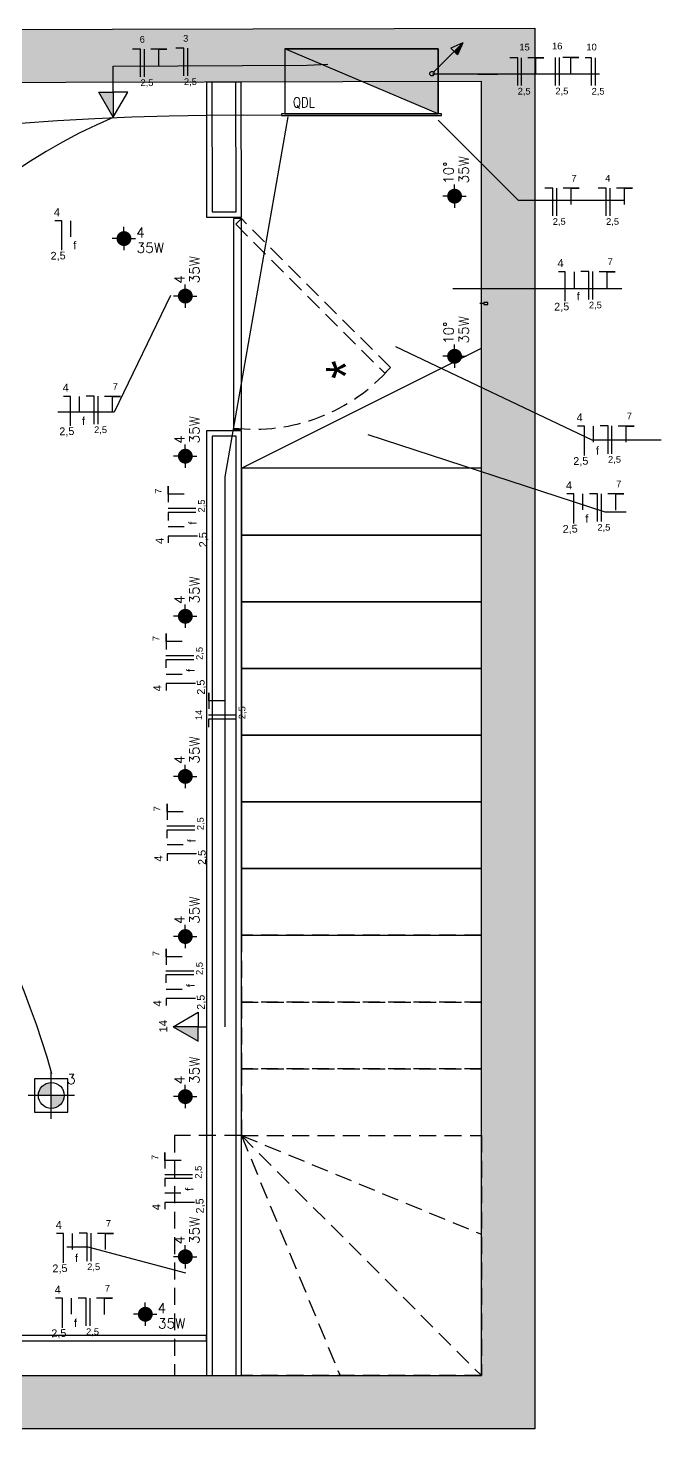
# Model space of a CAD drawing. Header units: millimetres. Extents: x 12202 to 16925, y 12031 to 14989.
# Drawn here: x 16119 to 16356, y 12072 to 12597 of the extents above; entities that cross this region are included whole.
import ezdxf
from ezdxf import colors
from ezdxf.entities.mleader import LeaderData, LeaderLine
from ezdxf.enums import TextEntityAlignment as Align
from ezdxf.math import Vec2, Vec3

# ---------------------------------------------------------------- set-up
doc = ezdxf.new("R2010")
doc.units = ezdxf.units.MM
doc.linetypes.add('HIDDEN', pattern=[9.525, 6.35, -3.175])
for name, color, linetype in [('ALVEN_M', 140, 'Continuous'), ('DIVIS_M', 3, 'Continuous'), ('DIVIS_P', 60, 'HIDDEN'), ('Eletroduto 2', 174, 'Continuous'), ('Eletroduto 4', 10, 'Continuous'), ('Eletrodutos', 210, 'Continuous'), ('ESCAD_M', 33, 'Continuous'), ('ESCAD_P', 2, 'HIDDEN'), ('Fases', 7, 'Continuous'), ('LUMINARIA_TETO', 10, 'Continuous'), ('MOVEL_F', 41, 'Continuous'), ('MOVEL_M', 42, 'Continuous'), ('TEXTO_CIRCUITO', 7, 'Continuous'), ('TOMADA', 10, 'Continuous')]:
    doc.layers.add(name, color=color, linetype=linetype)
doc.layers.get('MOVEL_F').off()
doc.layers.get('MOVEL_M').off()
doc.styles.add('ARIAL', font='arial.ttf')
doc.styles.add('ROMANS', font='ROMANS.SHX', dxfattribs={"height": 1.5})
doc.styles.get("Standard").update_dxf_attribs({"font": 'arial.ttf', "height": 1})
doc.styles.add('Z_AUX1', font='romans.shx', dxfattribs={"width": 0.85, "height": 0.15})
doc.styles.add('Z_AUX50', font='romans.shx', dxfattribs={"width": 0.85, "height": 7.5})

# ---------------------------------------------------------------- blocks, each defined once
blk = doc.blocks.new('PE_TOMADA_MEDIA')
blk.add_hatch(color=256).paths.add_polyline_path([(0, 0.125), (0, 0.5), (0.217, 0.125)])
blk.add_line((0, 0.125), (0, 0))
for points in [[(0, 0.125), (0, 0.5), (-0.217, 0.125)], [(0, 0.125), (0, 0.5), (0.217, 0.125)]]:
    blk.add_lwpolyline(points, close=True)
at = {"style": 'Z_AUX1', "width": 0.85}
blk.add_attdef('TIPO', text='', height=0.15, dxfattribs=at).set_placement((0.117, 0.35), align=Align.BOTTOM_LEFT)
blk = doc.blocks.new('*U24')
for points in [[(5, 0), (5, -2), (265, -2), (265, 0)], [(5, -47.5), (7, -47.5), (7, -2), (5, -2)], [(7, -46.5), (263, -46.5), (263, -2), (7, -2)], [(265, -47.5), (263, -47.5), (263, -2), (265, -2)], [(0, -45.5), (5, -45.5), (5, -43.5), (0, -43.5)], [(7, -46.5), (7, -47.5), (263, -47.5), (263, -46.5)], [(265, -45.5), (270, -45.5), (270, -43.5), (265, -43.5)], [(5, -48), (5, -50), (265, -50), (265, -48)]]:
    blk.add_lwpolyline(points, close=True)
at = {"layer": 'TOMADA', "xscale": -25, "yscale": 25, "zscale": 25, "rotation": 180}
blk.add_blockref('PE_TOMADA_MEDIA', (35, 0), dxfattribs=at)
blk = doc.blocks.new('_ARZ_PAINEL LED [PB]')
blk.add_lwpolyline([(0, 15), (151.5, 15), (151.5, 0), (0, 0)], close=True)
at = {"layer": 'TOMADA', "xscale": -25, "yscale": 25, "zscale": 25}
blk.add_blockref('PE_TOMADA_MEDIA', (75.75, 0), dxfattribs=at)
blk = doc.blocks.new('PE_FORÇA NO TETO')
blk.add_hatch(color=256).paths.add_polyline_path([(0.133, -0.133), (0, 0.133), (-0.133, -0.133)])
for p, q in [((-0.133, -0.133), (0, 0.133)), ((0, 0.133), (0.133, -0.133))]:
    blk.add_line(p, q)
at = {"color": 0}
blk.add_lwpolyline([(-0.133, -0.133), (0.133, -0.133), (0.133, 0.133), (-0.133, 0.133)], close=True, dxfattribs=at)
blk = doc.blocks.new('*U33')
at = {"linetype": 'HIDDEN'}
for p, q in [((0, 1.5), (-8.5, 10)), ((121.5, 1.5), (130, 10)), ((0, -1.5), (-8.5, -10)), ((121.5, -1.5), (130, -10))]:
    blk.add_line(p, q, dxfattribs=at)
for points in [[(-8.5, 10), (-8.5, -10), (130, -10), (130, 10)], [(0, 1.5), (1.5, 1.5), (1.5, -1.5), (0, -1.5)], [(121.5, 1.5), (120, 1.5), (120, -1.5), (121.5, -1.5)]]:
    blk.add_lwpolyline(points, close=True)
blk.add_lwpolyline([(1.5, 1.5), (1.5, -1.5), (120, -1.5), (120, 1.5)], close=True, dxfattribs=at)
at = {"layer": 'TOMADA', "xscale": 25, "yscale": 25, "zscale": 25}
blk.add_blockref('PE_FORÇA NO TETO', (0.75, 0), dxfattribs=at)
blk = doc.blocks.new('*U23')
blk.add_hatch(color=256).paths.add_polyline_path([(0, -0.75), (0, 1.55), (0.975, 1.55)])
for points in [[(0, 1.55), (0, -0.75), (0.975, -0.75), (0.975, 1.55)], [(0.975, -0.8), (1, -0.8), (1, 1.6), (0.975, 1.6)]]:
    blk.add_lwpolyline(points, close=True)
blk.add_lwpolyline([(0, -0.75), (0, 1.55), (0.975, 1.55), (0, -0.75)])
at = {"insert": (0.728, -0.299), "char_height": 0.15, "attachment_point": 3, "rotation": 90.0949, "style": 'Z_AUX1'}
blk.add_mtext('{\\Fromans|c0;QDL}', dxfattribs=at)
blk = doc.blocks.new('mini-dicroica')
at = {"color": 0}
for q in [(-0.175, 0), (0, 0.175), (0, -0.175), (0.175, 0)]:
    blk.add_line((0, 0), q, dxfattribs=at)
at = {"color": 0, "const_width": 0.111}
blk.add_lwpolyline([(-0.056, 0, 1), (0.056, 0, 1)], format="xyb", close=True, dxfattribs=at)
at = {"color": 2, "style": 'ROMANS'}
for tag, p in [('GRAU', (0.184, -0.164)), ('POTENCIA', (0.19, -0.434))]:
    blk.add_attdef(tag, p, '', height=0.15, dxfattribs=at)
blk = doc.blocks.new('l-dicro-exn')
h = blk.add_hatch(color=0)
h.paths.add_polyline_path([(0, 0.194, 0.414214), (-0.194, 0), (0, 0)])
h.paths.add_polyline_path([(0.194, 0), (0, 0), (0, -0.194, 0.414214)])
at = {"color": 0}
for p, q in [((0, 0), (0, 0.349)), ((0, 0), (-0.349, 0)), ((0.349, 0), (0, 0)), ((0, -0.349), (0, 0))]:
    blk.add_line(p, q, dxfattribs=at)
blk.add_lwpolyline([(-0.25, -0.25), (0.25, -0.25), (0.25, 0.25), (-0.25, 0.25)], close=True, dxfattribs=at)
blk.add_circle((0, 0), 0.194, dxfattribs=at)
at = {"color": 0, "style": 'ROMANS'}
blk.add_attdef('EX?', (0.237, 0.169), '', height=0.15, dxfattribs=at)
blk = doc.blocks.new('_None')

msp = doc.modelspace()

# ---------------------------------------------------------------- hatches: boundary and pattern name
at = {"layer": 'ALVEN_M'}
h = msp.add_hatch(color=253, dxfattribs=at)
h.dxf.hatch_style = 1
h.paths.add_polyline_path([(15923.97, 12071.73), (15923.97, 12091.73), (16288.97, 12091.73), (16288.97, 12576.73), (15041.97, 12573.73), (15041.97, 12593.73), (16308.96, 12596.73), (16308.97, 12071.73)])
h.paths.add_polyline_path([(15123.97, 12071.73), (15123.97, 12091.73), (15873.97, 12091.73), (15873.97, 12071.73)], flags=17)
h.paths.add_polyline_path([(15041.97, 12071.73), (15041.97, 12091.73), (15073.97, 12091.73), (15073.97, 12071.73)], flags=17)
at = {"layer": 'TEXTO_CIRCUITO', "ltscale": 0.05}
for points in [[(16278.74, 12587.92), (16279.99, 12586.67), (16282.03, 12591.21)], [(16279.99, 12586.67), (16282.03, 12591.21), (16278.74, 12587.92)]]:
    msp.add_hatch(color=4, dxfattribs=at).paths.add_polyline_path(points)

# ---------------------------------------------------------------- linework, layer by layer
at = {"layer": 'ALVEN_M'}
msp.add_lwpolyline([(15923.97, 12071.73), (15923.97, 12091.73), (16288.97, 12091.73), (16288.97, 12576.73), (15041.97, 12573.73), (15041.97, 12593.73), (16308.97, 12596.73), (16308.97, 12071.73)], close=True, dxfattribs=at)
at = {"layer": 'DIVIS_M'}
for points in [[(16198.97, 12525.83), (16198.96, 12576.48), (16185.96, 12576.48), (16185.97, 12525.83), (16198.97, 12525.83)], [(16198.97, 12445.83), (16185.97, 12445.83), (16185.97, 12091.73), (16198.97, 12091.73), (16198.97, 12445.83)]]:
    msp.add_lwpolyline(points, dxfattribs=at)
for points in [[(16196.97, 12527.83), (16196.96, 12576.48), (16187.96, 12576.48), (16187.97, 12527.83)], [(16195.97, 12525.33), (16195.97, 12446.33), (16198.97, 12446.33), (16198.97, 12525.33)], [(16196.97, 12443.83), (16187.97, 12443.83), (16187.97, 12091.73), (16196.97, 12091.73)], [(15043.97, 12104.73), (16185.97, 12104.73), (16185.97, 12106.73), (15041.97, 12106.73)]]:
    msp.add_lwpolyline(points, close=True, dxfattribs=at)
at = {"layer": 'DIVIS_P'}
msp.add_lwpolyline([(16196.85, 12523.21), (16252.71, 12467.35), (16254.83, 12469.47), (16198.97, 12525.33)], close=True, dxfattribs=at)
msp.add_arc((16203.87, 12514.14), 67.76, 263.3054, 318.7688, dxfattribs=at)
at = {"layer": 'Eletroduto 2', "ltscale": 10}
for p, q in [((16131.61, 12524.5), (16129.04, 12524.5)), ((16131.61, 12513.46), (16131.61, 12524.5)), ((16135.05, 12518.5), (16135.05, 12524.5)), ((16177.53, 12409.76), (16171.52, 12409.76)), ((16182.56, 12406.33), (16171.52, 12406.33)), ((16171.52, 12406.33), (16171.52, 12403.75)), ((16176.73, 12354.5), (16170.73, 12354.5)), ((16181.77, 12351.07), (16170.73, 12351.07)), ((16170.73, 12351.07), (16170.73, 12348.49)), ((16177.13, 12290.69), (16171.13, 12290.69)), ((16182.16, 12287.26), (16171.13, 12287.26)), ((16171.13, 12287.26), (16171.13, 12284.68)), ((16176.73, 12236.42), (16170.73, 12236.42)), ((16181.77, 12232.99), (16170.73, 12232.99)), ((16170.73, 12232.99), (16170.73, 12230.41)), ((16176.33, 12160.09), (16170.33, 12160.09)), ((16181.37, 12156.65), (16170.33, 12156.65)), ((16170.33, 12156.65), (16170.33, 12154.08)), ((16132.29, 12145.02), (16129.72, 12145.02)), ((16132.29, 12133.98), (16132.29, 12145.02)), ((16135.73, 12139.01), (16135.73, 12145.02)), ((16131.89, 12120.7), (16129.31, 12120.7)), ((16131.89, 12109.66), (16131.89, 12120.7)), ((16135.32, 12114.7), (16135.32, 12120.7))]:
    msp.add_line(p, q, dxfattribs=at)
at = {"layer": 'Eletroduto 2', "color": 0, "ltscale": 10}
for p, q in [((16134.88, 12458.7), (16132.31, 12458.7)), ((16134.88, 12447.66), (16134.88, 12458.7)), ((16138.32, 12452.7), (16138.32, 12458.7))]:
    msp.add_line(p, q, dxfattribs=at)
at = {"layer": 'Eletroduto 2'}
msp.add_arc((16198.12, 11459.58), 1104.45, 89.17755, 135.16049, dxfattribs=at)
at = {"layer": 'Eletroduto 4', "linetype": 'Continuous', "ltscale": 5}
msp.add_line((16295.02, 12579.24), (16272.72, 12579.52), dxfattribs=at)
at = {"layer": 'Eletroduto 4', "ltscale": 10}
for p, q in [((16192.85, 12428.49), (16216.54, 12563.5)), ((16192.85, 12222.48), (16192.85, 12428.49))]:
    msp.add_line(p, q, dxfattribs=at)
at = {"layer": 'Eletroduto 4', "color": 0, "ltscale": 10}
msp.add_line((16310.73, 12532.19), (16342.73, 12532.19), dxfattribs=at)
at = {"layer": 'Eletrodutos', "linetype": 'Continuous', "ltscale": 5}
for p, q in [((16150.92, 12582.46), (16223.61, 12582.85)), ((16150.97, 12575.83), (16150.92, 12582.46)), ((16223.61, 12582.85), (16231.34, 12583.23))]:
    msp.add_line(p, q, dxfattribs=at)
msp.add_arc((16235.55, 12365.22), 215.34, 113.1253, 172.3075, dxfattribs=at)
at = {"layer": 'Eletrodutos'}
msp.add_arc((15761.7, 12098.42), 381.43, 16.2005, 47.085, dxfattribs=at)
at = {"layer": 'ESCAD_M'}
for points in [[(16198.97, 12431.73), (16288.97, 12476.73)], [(16198.97, 12431.73), (16198.97, 12406.73), (16288.97, 12406.73), (16288.97, 12431.73), (16198.97, 12431.73)], [(16198.97, 12406.73), (16198.97, 12381.73), (16288.97, 12381.73), (16288.97, 12406.73), (16198.97, 12406.73)], [(16198.97, 12381.73), (16198.97, 12356.73), (16288.97, 12356.73), (16288.97, 12381.73), (16198.97, 12381.73)], [(16198.97, 12356.73), (16198.97, 12331.73), (16288.97, 12331.73), (16288.97, 12356.73), (16198.97, 12356.73)], [(16198.97, 12331.73), (16198.97, 12306.73), (16288.97, 12306.73), (16288.97, 12331.73), (16198.97, 12331.73)], [(16198.97, 12306.73), (16198.97, 12281.73), (16288.97, 12281.73), (16288.97, 12306.73), (16198.97, 12306.73)], [(16198.97, 12281.73), (16198.97, 12256.73), (16288.97, 12256.73), (16288.97, 12281.73), (16198.97, 12281.73)]]:
    msp.add_lwpolyline(points, dxfattribs=at)
at = {"layer": 'ESCAD_P'}
msp.add_line((16198.97, 12181.73), (16288.97, 12091.73), dxfattribs=at)
for points in [[(16198.97, 12256.73), (16198.97, 12231.73), (16288.97, 12231.73), (16288.97, 12256.73), (16198.97, 12256.73)], [(16198.97, 12231.73), (16198.97, 12206.73), (16288.97, 12206.73), (16288.97, 12231.73), (16198.97, 12231.73)], [(16198.97, 12206.73), (16198.97, 12181.73), (16288.97, 12181.73), (16288.97, 12206.73), (16198.97, 12206.73)], [(16198.97, 12181.73), (16173.97, 12181.73), (16173.97, 12091.73), (16198.97, 12091.73), (16198.97, 12181.73)], [(16288.97, 12181.73), (16288.97, 12091.73), (16198.97, 12091.73), (16198.97, 12181.73), (16288.97, 12181.73)], [(16198.97, 12181.73), (16288.97, 12144.73)], [(16198.97, 12181.73), (16235.97, 12091.73)]]:
    msp.add_lwpolyline(points, dxfattribs=at)
at = {"layer": 'Fases', "ltscale": 10}
for p, q in [((16161.18, 12588.8), (16158.18, 12588.8)), ((16161.18, 12578.39), (16161.18, 12588.8)), ((16162.64, 12578.39), (16162.64, 12588.8)), ((16168.01, 12588.76), (16165.01, 12588.76)), ((16168.01, 12582.7), (16168.01, 12588.76)), ((16168.01, 12588.76), (16171.01, 12588.76)), ((16171.01, 12588.76), (16168.01, 12588.76)), ((16177.47, 12589.18), (16174.47, 12589.18)), ((16177.47, 12578.76), (16177.47, 12589.18)), ((16178.93, 12578.76), (16178.93, 12589.18)), ((16302.59, 12585.6), (16299.59, 12585.6)), ((16302.59, 12575.18), (16302.59, 12585.6)), ((16304.05, 12575.18), (16304.05, 12585.6)), ((16316.73, 12575.23), (16316.73, 12585.65)), ((16318.19, 12575.23), (16318.19, 12585.65)), ((16315.73, 12536.76), (16312.73, 12536.76)), ((16315.73, 12526.34), (16315.73, 12536.76)), ((16317.19, 12526.34), (16317.19, 12536.76)), ((16336.13, 12499.36), (16336.13, 12505.41)), ((16336.13, 12505.41), (16339.13, 12505.41)), ((16339.13, 12505.41), (16336.13, 12505.41)), ((16150.61, 12458.7), (16147.61, 12458.7)), ((16150.61, 12452.64), (16150.61, 12458.7)), ((16150.61, 12458.7), (16153.61, 12458.7)), ((16153.61, 12458.7), (16150.61, 12458.7)), ((16337.92, 12437.19), (16337.92, 12447.61)), ((16343.3, 12447.57), (16340.3, 12447.57)), ((16343.3, 12441.51), (16343.3, 12447.57)), ((16343.3, 12447.57), (16346.3, 12447.57)), ((16346.3, 12447.57), (16343.3, 12447.57)), ((16171.52, 12422.06), (16171.52, 12425.06)), ((16171.52, 12425.06), (16171.52, 12422.06)), ((16177.58, 12422.06), (16171.52, 12422.06)), ((16171.52, 12422.06), (16171.52, 12419.06)), ((16339.32, 12416.07), (16339.32, 12422.12)), ((16339.32, 12422.12), (16342.32, 12422.12)), ((16342.32, 12422.12), (16339.32, 12422.12)), ((16181.9, 12416.68), (16171.48, 12416.68)), ((16181.9, 12415.22), (16171.48, 12415.22)), ((16171.48, 12415.22), (16171.48, 12412.22)), ((16170.73, 12366.79), (16170.73, 12369.79)), ((16170.73, 12369.79), (16170.73, 12366.79)), ((16176.78, 12366.79), (16170.73, 12366.79)), ((16170.73, 12366.79), (16170.73, 12363.79)), ((16181.1, 12361.42), (16170.69, 12361.42)), ((16181.1, 12359.95), (16170.69, 12359.95)), ((16170.69, 12359.95), (16170.69, 12356.95)), ((16186.75, 12344.55), (16186.75, 12347.55)), ((16186.75, 12347.55), (16186.75, 12344.55)), ((16192.81, 12344.55), (16186.75, 12344.55)), ((16186.75, 12344.55), (16186.75, 12341.55)), ((16197.13, 12339.18), (16186.71, 12339.18)), ((16197.13, 12337.71), (16186.71, 12337.71)), ((16186.71, 12337.71), (16186.71, 12334.71)), ((16171.13, 12302.98), (16171.13, 12305.98)), ((16171.13, 12305.98), (16171.13, 12302.98)), ((16177.18, 12302.98), (16171.13, 12302.98)), ((16171.13, 12302.98), (16171.13, 12299.98)), ((16181.5, 12297.61), (16171.08, 12297.61)), ((16181.5, 12296.15), (16171.08, 12296.15)), ((16171.08, 12296.15), (16171.08, 12293.15)), ((16170.73, 12248.72), (16170.73, 12251.72)), ((16170.73, 12251.72), (16170.73, 12248.72)), ((16176.78, 12248.72), (16170.73, 12248.72)), ((16170.73, 12248.72), (16170.73, 12245.72)), ((16181.1, 12243.34), (16170.69, 12243.34)), ((16181.1, 12241.88), (16170.69, 12241.88)), ((16170.69, 12241.88), (16170.69, 12238.88)), ((16170.33, 12172.38), (16170.33, 12175.38)), ((16170.33, 12175.38), (16170.33, 12172.38)), ((16176.39, 12172.38), (16170.33, 12172.38)), ((16170.33, 12172.38), (16170.33, 12169.38)), ((16180.7, 12167.01), (16170.29, 12167.01)), ((16180.7, 12165.54), (16170.29, 12165.54)), ((16170.29, 12165.54), (16170.29, 12162.54)), ((16141.18, 12145.06), (16138.18, 12145.06)), ((16141.18, 12134.64), (16141.18, 12145.06)), ((16142.65, 12134.64), (16142.65, 12145.06)), ((16148.02, 12145.02), (16145.02, 12145.02)), ((16148.02, 12138.96), (16148.02, 12145.02)), ((16148.02, 12145.02), (16151.02, 12145.02)), ((16151.02, 12145.02), (16148.02, 12145.02)), ((16140.78, 12120.74), (16137.78, 12120.74)), ((16140.78, 12110.33), (16140.78, 12120.74)), ((16142.24, 12110.33), (16142.24, 12120.74)), ((16147.62, 12120.7), (16144.62, 12120.7)), ((16147.62, 12114.65), (16147.62, 12120.7)), ((16147.62, 12120.7), (16150.62, 12120.7)), ((16150.62, 12120.7), (16147.62, 12120.7))]:
    msp.add_line(p, q, dxfattribs=at)
at = {"layer": 'Fases', "color": 0, "ltscale": 10}
for p, q in [((16309.43, 12585.56), (16306.43, 12585.56)), ((16309.43, 12579.5), (16309.43, 12585.56)), ((16309.43, 12585.56), (16312.43, 12585.56)), ((16312.43, 12585.56), (16309.43, 12585.56)), ((16322.51, 12585.66), (16319.51, 12585.66)), ((16322.51, 12579.6), (16322.51, 12585.66)), ((16322.51, 12585.66), (16325.51, 12585.66)), ((16325.51, 12585.66), (16322.51, 12585.66)), ((16330.3, 12575.16), (16330.3, 12585.58)), ((16331.77, 12575.16), (16331.77, 12585.58)), ((16322.57, 12536.72), (16319.57, 12536.72)), ((16322.57, 12530.66), (16322.57, 12536.72)), ((16322.57, 12536.72), (16325.57, 12536.72)), ((16325.57, 12536.72), (16322.57, 12536.72)), ((16335.73, 12536.76), (16332.73, 12536.76)), ((16335.73, 12526.34), (16335.73, 12536.76)), ((16337.19, 12526.34), (16337.19, 12536.76)), ((16342.57, 12536.72), (16339.57, 12536.72)), ((16342.57, 12530.66), (16342.57, 12536.72)), ((16342.57, 12536.72), (16345.57, 12536.72)), ((16345.57, 12536.72), (16342.57, 12536.72)), ((16320.4, 12505.41), (16317.83, 12505.41)), ((16320.4, 12494.37), (16320.4, 12505.41)), ((16323.84, 12499.41), (16323.84, 12505.41)), ((16329.29, 12505.45), (16326.29, 12505.45)), ((16329.29, 12495.04), (16329.29, 12505.45)), ((16330.76, 12495.04), (16330.76, 12505.45)), ((16336.13, 12505.41), (16333.13, 12505.41)), ((16143.77, 12458.74), (16140.77, 12458.74)), ((16143.77, 12448.32), (16143.77, 12458.74)), ((16145.24, 12448.32), (16145.24, 12458.74)), ((16327.57, 12447.57), (16324.99, 12447.57)), ((16327.57, 12436.53), (16327.57, 12447.57)), ((16331, 12441.56), (16331, 12447.57)), ((16336.46, 12447.61), (16333.46, 12447.61)), ((16336.46, 12437.19), (16336.46, 12447.61)), ((16323.59, 12422.12), (16321.01, 12422.12)), ((16323.59, 12411.08), (16323.59, 12422.12)), ((16327.02, 12416.12), (16327.02, 12422.12)), ((16332.48, 12422.16), (16329.48, 12422.16)), ((16332.48, 12411.75), (16332.48, 12422.16)), ((16333.94, 12411.75), (16333.94, 12422.16)), ((16339.32, 12422.12), (16336.32, 12422.12))]:
    msp.add_line(p, q, dxfattribs=at)
at = {"layer": 'Fases', "linetype": 'Continuous', "ltscale": 5}
msp.add_line((16330.3, 12585.58), (16327.93, 12585.58), dxfattribs=at)
at = {"layer": 'Fases', "color": 0}
msp.add_line((16143.31, 12452.78), (16130.17, 12452.78), dxfattribs=at)
at = {"layer": 'Fases'}
msp.add_line((16337.92, 12442.44), (16356.3, 12442.44), dxfattribs=at)
at = {"layer": 'TEXTO_CIRCUITO', "color": 4, "ltscale": 0.05}
for p, q in [((16271.04, 12580.21), (16282.03, 12591.21)), ((16282.04, 12591.22), (16271.05, 12580.22)), ((16282.04, 12591.22), (16279.99, 12586.67)), ((16277.49, 12589.17), (16279.99, 12586.67))]:
    msp.add_line(p, q, dxfattribs=at)
at = {"layer": 'TEXTO_CIRCUITO', "color": 4}
for p, q in [((16282.03, 12591.23), (16277.48, 12589.17)), ((16282.04, 12591.22), (16279.99, 12586.67))]:
    msp.add_line(p, q, dxfattribs=at)
at = {"layer": 'TEXTO_CIRCUITO', "color": 4, "ltscale": 0.05}
msp.add_circle((16270.45, 12579.62), 0.835, dxfattribs=at)
msp.add_circle((16270.45, 12579.62), 0.835, dxfattribs=at)
at = {"layer": 'TOMADA'}
msp.add_line((16289.82, 12493.47), (16288.32, 12493.47), dxfattribs=at)
msp.add_lwpolyline([(16291.32, 12493.1), (16291.32, 12493.84), (16289.82, 12493.84), (16289.82, 12493.1)], close=True, dxfattribs=at)

# ---------------------------------------------------------------- block references
at = {"layer": 'LUMINARIA_TETO', "color": 214}
ref = msp.add_blockref('mini-dicroica', (16278.91, 12533.72), dxfattribs=dict(at, xscale=25, yscale=25, zscale=25, rotation=90.00000000000004))
ref.add_attrib('GRAU', '10°', (16278.55, 12538.31), dxfattribs={"layer": '0', "color": 2, "height": 3.75, "rotation": 90, "style": 'ROMANS'})
ref.add_attrib('POTENCIA', '35W', (16284.21, 12538.48), dxfattribs={"layer": '0', "color": 2, "height": 3.75, "rotation": 90, "style": 'ROMANS'})
ref = msp.add_blockref('mini-dicroica', (16154.97, 12517.83), dxfattribs=dict(at, xscale=25, yscale=25, zscale=25))
ref.add_attrib('GRAU', '4', (16159.56, 12518.19), dxfattribs={"layer": '0', "color": 2, "height": 3.75, "style": 'ROMANS'})
ref.add_attrib('POTENCIA', '35W', (16159.73, 12512.54), dxfattribs={"layer": '0', "color": 2, "height": 3.75, "style": 'ROMANS'})
ref = msp.add_blockref('mini-dicroica', (16177.97, 12496.28), dxfattribs=dict(at, xscale=25, yscale=25, zscale=25, rotation=90.00000000000004))
ref.add_attrib('GRAU', '4', (16177.61, 12500.87), dxfattribs={"layer": '0', "color": 2, "height": 3.75, "rotation": 90, "style": 'ROMANS'})
ref.add_attrib('POTENCIA', '35W', (16183.27, 12501.04), dxfattribs={"layer": '0', "color": 2, "height": 3.75, "rotation": 90, "style": 'ROMANS'})
ref = msp.add_blockref('mini-dicroica', (16278.91, 12473.72), dxfattribs=dict(at, xscale=25, yscale=25, zscale=25, rotation=90.00000000000004))
ref.add_attrib('GRAU', '10°', (16278.55, 12478.31), dxfattribs={"layer": '0', "color": 2, "height": 3.75, "rotation": 90, "style": 'ROMANS'})
ref.add_attrib('POTENCIA', '35W', (16284.21, 12478.48), dxfattribs={"layer": '0', "color": 2, "height": 3.75, "rotation": 90, "style": 'ROMANS'})
ref = msp.add_blockref('mini-dicroica', (16177.97, 12436.28), dxfattribs=dict(at, xscale=25, yscale=25, zscale=25, rotation=90.00000000000004))
ref.add_attrib('GRAU', '4', (16177.61, 12440.87), dxfattribs={"layer": '0', "color": 2, "height": 3.75, "rotation": 90, "style": 'ROMANS'})
ref.add_attrib('POTENCIA', '35W', (16183.27, 12441.04), dxfattribs={"layer": '0', "color": 2, "height": 3.75, "rotation": 90, "style": 'ROMANS'})
ref = msp.add_blockref('mini-dicroica', (16177.97, 12376.28), dxfattribs=dict(at, xscale=25, yscale=25, zscale=25, rotation=90.00000000000004))
ref.add_attrib('GRAU', '4', (16177.61, 12380.87), dxfattribs={"layer": '0', "color": 2, "height": 3.75, "rotation": 90, "style": 'ROMANS'})
ref.add_attrib('POTENCIA', '35W', (16183.27, 12381.04), dxfattribs={"layer": '0', "color": 2, "height": 3.75, "rotation": 90, "style": 'ROMANS'})
ref = msp.add_blockref('mini-dicroica', (16177.97, 12316.28), dxfattribs=dict(at, xscale=25, yscale=25, zscale=25, rotation=90.00000000000004))
ref.add_attrib('GRAU', '4', (16177.61, 12320.87), dxfattribs={"layer": '0', "color": 2, "height": 3.75, "rotation": 90, "style": 'ROMANS'})
ref.add_attrib('POTENCIA', '35W', (16183.27, 12321.04), dxfattribs={"layer": '0', "color": 2, "height": 3.75, "rotation": 90, "style": 'ROMANS'})
ref = msp.add_blockref('mini-dicroica', (16177.97, 12256.28), dxfattribs=dict(at, xscale=25, yscale=25, zscale=25, rotation=90.00000000000004))
ref.add_attrib('GRAU', '4', (16177.61, 12260.87), dxfattribs={"layer": '0', "color": 2, "height": 3.75, "rotation": 90, "style": 'ROMANS'})
ref.add_attrib('POTENCIA', '35W', (16183.27, 12261.04), dxfattribs={"layer": '0', "color": 2, "height": 3.75, "rotation": 90, "style": 'ROMANS'})
ref = msp.add_blockref('mini-dicroica', (16177.97, 12196.28), dxfattribs=dict(at, xscale=25, yscale=25, zscale=25, rotation=90.00000000000004))
ref.add_attrib('GRAU', '4', (16177.61, 12200.87), dxfattribs={"layer": '0', "color": 2, "height": 3.75, "rotation": 90, "style": 'ROMANS'})
ref.add_attrib('POTENCIA', '35W', (16183.27, 12201.04), dxfattribs={"layer": '0', "color": 2, "height": 3.75, "rotation": 90, "style": 'ROMANS'})
at = {"layer": 'LUMINARIA_TETO', "color": 150}
ref = msp.add_blockref('l-dicro-exn', (16127.72, 12196.73), dxfattribs=dict(at, xscale=25, yscale=25, zscale=25))
ref.add_attrib('EX?', '3', (16133.64, 12200.96), dxfattribs={"layer": '0', "color": 2, "height": 3.75, "style": 'ROMANS'})
at = {"layer": 'LUMINARIA_TETO', "color": 214}
ref = msp.add_blockref('mini-dicroica', (16177.97, 12136.28), dxfattribs=dict(at, xscale=25, yscale=25, zscale=25, rotation=90.00000000000004))
ref.add_attrib('GRAU', '4', (16177.61, 12140.87), dxfattribs={"layer": '0', "color": 2, "height": 3.75, "rotation": 90, "style": 'ROMANS'})
ref.add_attrib('POTENCIA', '35W', (16183.27, 12141.04), dxfattribs={"layer": '0', "color": 2, "height": 3.75, "rotation": 90, "style": 'ROMANS'})
ref = msp.add_blockref('mini-dicroica', (16162.97, 12114.73), dxfattribs=dict(at, xscale=25, yscale=25, zscale=25))
ref.add_attrib('GRAU', '4', (16167.56, 12115.09), dxfattribs={"layer": '0', "color": 2, "height": 3.75, "style": 'ROMANS'})
ref.add_attrib('POTENCIA', '35W', (16167.73, 12109.44), dxfattribs={"layer": '0', "color": 2, "height": 3.75, "style": 'ROMANS'})
at = {"layer": 'MOVEL_F', "xscale": -1}
msp.add_blockref('*U24', (16185.97, 12575.83), dxfattribs=at)
at = {"layer": 'MOVEL_F', "rotation": 89.99999999999999}
msp.add_blockref('_ARZ_PAINEL LED [PB]', (16185.97, 12146.73), dxfattribs=at)
at = {"layer": 'MOVEL_M'}
msp.add_blockref('*U33', (16021.97, 12126.73), dxfattribs=at)
at = {"layer": 'TOMADA', "xscale": 25, "yscale": 25, "zscale": 25, "rotation": 269.9999999999999}
msp.add_blockref('*U23', (16233.97, 12588.92), dxfattribs=at)

# ---------------------------------------------------------------- texts
at = {"layer": 'Fases', "color": 0, "attachment_point": 8, "line_spacing_factor": 0.798, "style": 'ARIAL'}
for s, insert, char_height, width, rotation in [('4', (16318.67, 12507.12), 3, 5.6713, 1.4949), ('f', (16325.34, 12494.68), 3, 17.3622, 1.5183), ('2,5', (16319.12, 12490.36), 2.908, 21.052, 1.4949), ('4', (16325.84, 12449.27), 3, 5.6713, 1.4949), ('f', (16332.51, 12436.83), 3, 17.3622, 1.5183), ('2,5', (16326.28, 12432.51), 2.908, 21.052, 1.4949), ('4', (16321.85, 12423.83), 3, 5.6713, 1.4949), ('f', (16328.53, 12411.39), 3, 17.3622, 1.5183), ('2,5', (16322.3, 12407.07), 2.908, 21.052, 1.4949)]:
    msp.add_mtext(s, dxfattribs=dict(at, insert=insert, char_height=char_height, width=width, rotation=rotation))
at = {"layer": 'Fases', "ltscale": 10}
for tag, p in [('6', (16160.85, 12591.25)), ('3', (16177.14, 12591.62)), ('10', (16328.33, 12588.35)), ('2,5', (16161.16, 12575.01)), ('2,5', (16177.45, 12575.39)), ('7', (16336.29, 12507.9)), ('7', (16150.77, 12461.18)), ('7', (16343.46, 12450.05)), ('7', (16339.48, 12424.61)), ('7', (16148.18, 12147.5)), ('2,5', (16141.17, 12131.27)), ('7', (16147.78, 12123.19)), ('2,5', (16140.76, 12106.95))]:
    msp.add_attdef(tag, p, '', height=2.5, dxfattribs=at)
at = {"layer": 'Fases', "color": 0, "ltscale": 10}
for tag, p in [('15', (16303.2, 12588.32)), ('16', (16315.45, 12588.72)), ('2,5', (16302.57, 12571.81)), ('2,5', (16316.71, 12571.86)), ('2,5', (16330.29, 12571.79)), ('7', (16322.73, 12539.2)), ('4', (16335.4, 12539.2)), ('2,5', (16315.71, 12522.97)), ('2,5', (16335.71, 12522.97)), ('2,5', (16329.28, 12491.66)), ('2,5', (16143.76, 12444.95)), ('2,5', (16336.44, 12433.82)), ('2,5', (16332.46, 12408.37))]:
    msp.add_attdef(tag, p, '', height=2.5, dxfattribs=at)
at = {"layer": 'Fases', "ltscale": 10}
for tag, p in [('7', (16169.04, 12422.22)), ('2,5', (16185.27, 12415.2)), ('7', (16168.24, 12366.95)), ('2,5', (16184.48, 12359.94)), ('14', (16184.27, 12337.38)), ('2,5', (16200.5, 12337.7)), ('7', (16168.64, 12303.15)), ('2,5', (16184.87, 12296.13)), ('7', (16168.24, 12248.88)), ('2,5', (16184.48, 12241.86)), ('7', (16167.84, 12172.54)), ('2,5', (16184.08, 12165.53))]:
    msp.add_attdef(tag, p, '', height=2.5, rotation=90, dxfattribs=at)
at = {"layer": 'LUMINARIA_TETO', "color": 10, "insert": (16245.7, 12472.17), "char_height": 15, "attachment_point": 9, "rotation": 90, "style": 'Z_AUX50'}
msp.add_mtext('{\\fArial|b0|i0|c0|p34;*}', dxfattribs=at)
at = {"layer": 'TEXTO_CIRCUITO', "attachment_point": 8, "line_spacing_factor": 0.798, "style": 'ARIAL'}
for s, insert, char_height, width, rotation in [('4', (16129.88, 12526.21), 3, 5.6713, 1.4949), ('f', (16136.56, 12513.77), 3, 17.3622, 1.5183), ('2,5', (16130.33, 12509.44), 2.908, 21.052, 1.4949), ('f', (16182.26, 12411.27), 3, 17.3622, 91.5183), ('2,5', (16186.58, 12405.04), 2.908, 21.052, 91.4949), ('4', (16169.82, 12404.59), 3, 5.6713, 91.4949), ('f', (16181.46, 12356.01), 3, 17.3622, 91.5183), ('4', (16169.02, 12349.33), 3, 5.6713, 91.4949), ('2,5', (16185.78, 12349.78), 2.908, 21.052, 91.4949), ('f', (16181.86, 12292.2), 3, 17.3622, 91.5183), ('4', (16169.42, 12285.52), 3, 5.6713, 91.4949), ('2,5', (16186.18, 12285.97), 2.908, 21.052, 91.4949), ('f', (16181.46, 12237.93), 3, 17.3622, 91.5183), ('2,5', (16185.78, 12231.7), 2.908, 21.052, 91.4949), ('4', (16169.02, 12231.25), 3, 5.6713, 91.4949), ('14', (16171.16, 12222.69), 3, 5.6713, 91.4949), ('f', (16181.06, 12161.6), 3, 17.3622, 91.5183), ('4', (16168.62, 12154.92), 3, 5.6713, 91.4949), ('2,5', (16185.38, 12155.37), 2.908, 21.052, 91.4949), ('4', (16130.56, 12146.72), 3, 5.6713, 1.4949), ('2,5', (16131.01, 12129.96), 2.908, 21.052, 1.4949), ('f', (16137.23, 12134.28), 3, 17.3622, 1.5183), ('4', (16130.16, 12122.41), 3, 5.6713, 1.4949), ('f', (16136.83, 12109.97), 3, 17.3622, 1.5183), ('2,5', (16130.6, 12105.65), 2.908, 21.052, 1.4949)]:
    msp.add_mtext(s, dxfattribs=dict(at, insert=insert, char_height=char_height, width=width, rotation=rotation))
at = {"layer": 'TEXTO_CIRCUITO', "color": 0, "attachment_point": 8, "line_spacing_factor": 0.798, "style": 'ARIAL'}
for s, insert, char_height, width, rotation in [('4', (16133.15, 12460.41), 3, 5.6713, 1.4949), ('f', (16139.82, 12447.97), 3, 17.3622, 1.5183), ('2,5', (16133.59, 12443.64), 2.908, 21.052, 1.4949)]:
    msp.add_mtext(s, dxfattribs=dict(at, insert=insert, char_height=char_height, width=width, rotation=rotation))

# ---------------------------------------------------------------- leaders
at = {"layer": 'Eletroduto 4', "color": 0, "ltscale": 10}
ml = msp.add_multileader_mtext('Standard', dxfattribs=at)
ml.set_content('')
ml.set_leader_properties()
ml.set_arrow_properties(name='NONE')
ml.build(insert=Vec2(0, 0))
ctx = ml.context
ctx.base_point, ctx.plane_origin = Vec3(16310.73, 12532.19), Vec3(16272.73, 12562.19)
notes = []
notes.append((ctx, [(0, (1, 1, 0), (16302.73, 12532.19), (1, 0), 8, [(0, [(16272.73, 12562.19)], 0, [])])]))
ctx.mtext.insert, ctx.mtext.flow_direction = Vec3(16312.73, 12534.19), 5
at = {"layer": 'Fases', "linetype": 'Continuous', "ltscale": 5}
ml = msp.add_multileader_mtext('Standard', dxfattribs=at)
ml.set_content('', color=256)
ml.set_leader_properties()
ml.set_arrow_properties(name='NONE')
ml.build(insert=Vec2(0, 0))
ctx = ml.context
ctx.base_point, ctx.plane_origin = Vec3(16333.28, 12579.52), Vec3(16270.62, 12579.52)
notes.append((ctx, [(0, (1, 1, 0), (16325.28, 12579.52), (1, 0), 8, [(0, [(16270.62, 12579.52)], 0, [])])]))
ctx.mtext.insert, ctx.mtext.flow_direction = Vec3(16335.28, 12581.52), 5
at = {"layer": 'Fases', "color": 0}
ml = msp.add_multileader_mtext('Standard', dxfattribs=at)
ml.set_content('')
ml.set_leader_properties()
ml.set_arrow_properties(name='NONE')
ml.build(insert=Vec2(0, 0))
ctx = ml.context
ctx.base_point, ctx.plane_origin = Vec3(16341.6, 12499.1), Vec3(16278.27, 12499.1)
notes.append((ctx, [(0, (1, 1, 0), (16333.6, 12499.1), (1, 0), 8, [(0, [(16278.27, 12499.1)], 0, [])])]))
ctx.mtext.insert, ctx.mtext.flow_direction = Vec3(16343.6, 12501.1), 5
ml = msp.add_multileader_mtext('Standard', dxfattribs=at)
ml.set_content('')
ml.set_leader_properties()
ml.set_arrow_properties(name='NONE')
ml.build(insert=Vec2(0, 0))
ctx = ml.context
ctx.base_point, ctx.plane_origin = Vec3(16139.27, 12452.78), Vec3(16172.37, 12496.51)
ctx.text_align_type = 2
notes.append((ctx, [(0, (1, 1, 0), (16151.27, 12452.78), (-1, 0), 8, [(0, [(16172.37, 12496.51)], 0, [])])]))
ctx.mtext.insert, ctx.mtext.alignment, ctx.mtext.flow_direction = Vec3(16141.27, 12454.78), 3, 5
ml = msp.add_multileader_mtext('Standard', dxfattribs=at)
ml.set_content('')
ml.set_leader_properties()
ml.set_arrow_properties(name='NONE')
ml.build(insert=Vec2(0, 0))
ctx = ml.context
ctx.base_point, ctx.plane_origin = Vec3(16338.42, 12442.44), Vec3(16256.77, 12477.43)
notes.append((ctx, [(0, (1, 1, 0), (16330.42, 12442.44), (1, 0), 8, [(0, [(16256.77, 12477.43)], 0, [])])]))
ctx.mtext.insert, ctx.mtext.flow_direction = Vec3(16340.42, 12444.44), 5
ml = msp.add_multileader_mtext('Standard', dxfattribs=at)
ml.set_content('')
ml.set_leader_properties()
ml.set_arrow_properties(name='NONE')
ml.build(insert=Vec2(0, 0))
ctx = ml.context
ctx.base_point, ctx.plane_origin = Vec3(16343.2, 12415.41), Vec3(16246.42, 12444.43)
notes.append((ctx, [(0, (1, 1, 0), (16335.2, 12415.41), (1, 0), 8, [(0, [(16246.42, 12444.43)], 0, [])])]))
ctx.mtext.insert, ctx.mtext.flow_direction = Vec3(16345.2, 12417.41), 5
at = {"layer": 'Fases'}
ml = msp.add_multileader_mtext('Standard', dxfattribs=at)
ml.set_content('', color=256)
ml.set_leader_properties()
ml.set_arrow_properties(name='NONE')
ml.build(insert=Vec2(0, 0))
ctx = ml.context
ctx.base_point, ctx.plane_origin = Vec3(16129.51, 12139.89), Vec3(16178.14, 12130.14)
ctx.text_align_type = 2
notes.append((ctx, [(0, (1, 1, 0), (16141.51, 12139.89), (-1, 0), 8, [(0, [(16178.14, 12130.14)], 0, [])])]))
ctx.mtext.insert, ctx.mtext.alignment, ctx.mtext.flow_direction = Vec3(16131.51, 12141.89), 3, 5
for ctx, leaders in notes:
    for number, flags, end, landing, length, lines in leaders:
        leader = LeaderData()
        leader.index, (leader.has_last_leader_line, leader.has_dogleg_vector, leader.attachment_direction) = number, flags
        leader.last_leader_point, leader.dogleg_vector, leader.dogleg_length = Vec3(end), Vec3(landing), length
        for number, points, colour, breaks in lines:
            line = LeaderLine()
            line.index, line.vertices, line.color, line.breaks = number, Vec3.list(points), colors.encode_raw_color(colour), breaks
            leader.lines.append(line)
        ctx.leaders.append(leader)

doc.saveas('drawing.dxf')
